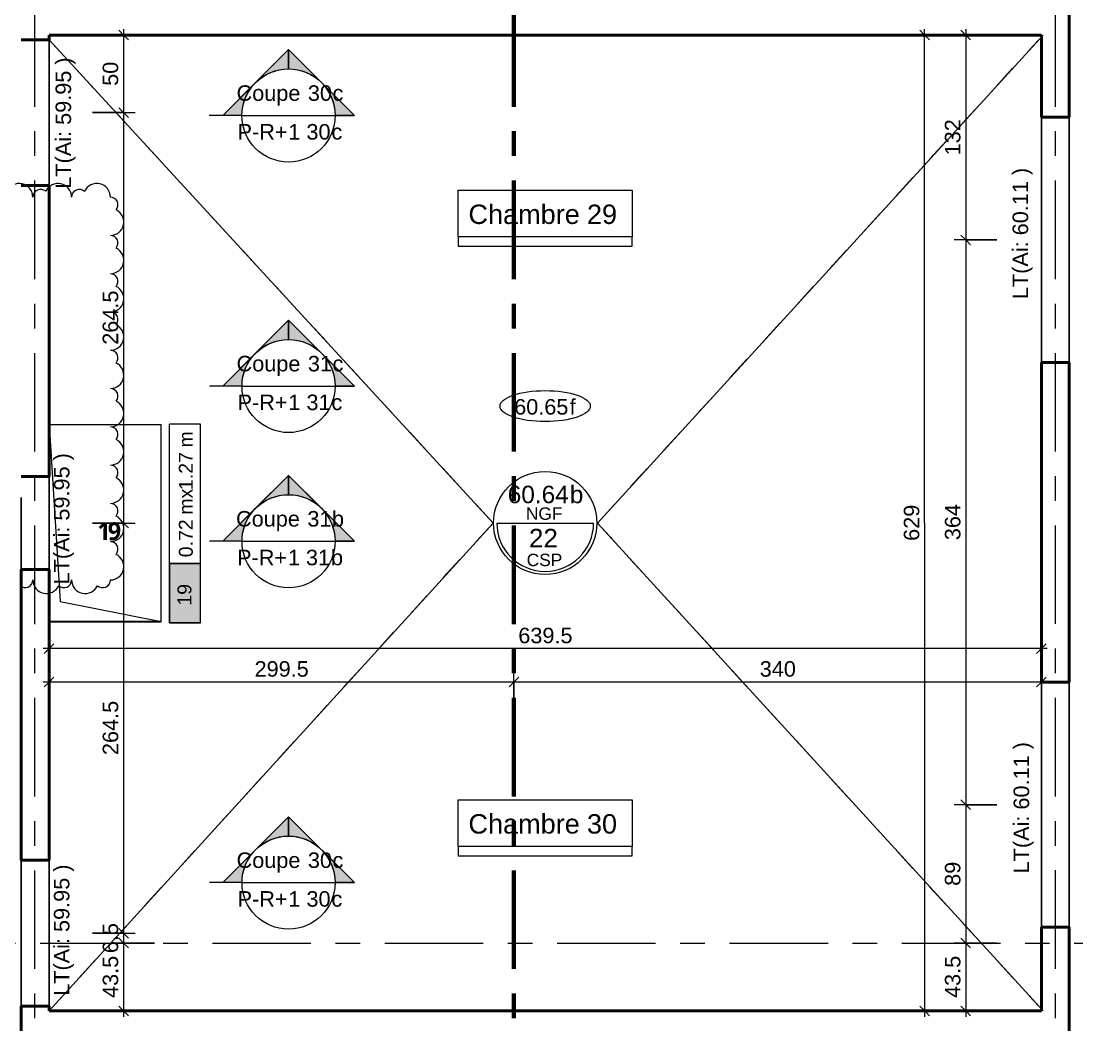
# Model space of a CAD drawing. Header units: metres. Extents: x 399 to 3028, y -427 to 863.
# Drawn here: x 460.81 to 467.62, y -411.04 to -404.57 of the extents above; entities that cross this region are included whole.
import ezdxf

# ---------------------------------------------------------------- set-up
doc = ezdxf.new("R2010")
doc.units = ezdxf.units.M
doc.linetypes.add('Ligne de quadrillage', pattern=[1.11125, 0.635, -0.15875, 0.15875, -0.15875])
doc.linetypes.add('Tiret', pattern=[0.3175, 0.15875, -0.15875])
for name, color, linetype, lineweight in [('02-Gaines numerotées_Stylo_No__83', 7, 'Continuous', 18), ('A-ANNO-DIMS', 211, 'Continuous', 9), ('A-ANNO-DIMS-50', 211, 'Continuous', 9), ('A-DETL', 90, 'Continuous', 18), ('A-DETL-GENF', 92, 'Continuous', 18), ('A-FLOR', 192, 'Continuous', 18), ('A-GENM', 13, 'Continuous', 18), ('A-GENM-IDEN', 13, 'Continuous', 18), ('A-WALL', 113, 'Continuous', 18), ('G-ANNO-DIMS', 111, 'Continuous', 9), ('G-ANNO-REVC', 71, 'Continuous', 9), ('G-ANNO-SYMB', 111, 'Continuous', 9), ('G-ANNO-TEXT', 231, 'Continuous', 9), ('R_1 - Openings_dwg', 8, 'Continuous', 18), ('S-FLOR-SYMB', 171, 'Continuous', 9), ('S-GRID', 1, 'Continuous', 9)]:
    doc.layers.add(name, color=color, linetype=linetype, lineweight=lineweight)
doc.styles.add('Arial', font='arial.ttf', dxfattribs={"height": 0.1})
doc.styles.add('Arial_10', font='arial.ttf', dxfattribs={"height": 0.12})
doc.styles.add('Arial_11', font='arial.ttf', dxfattribs={"height": 0.125})
doc.styles.add('Arial_6', font='arial.ttf', dxfattribs={"height": 0.09})
doc.styles.add('Arial_8', font='arial.ttf', dxfattribs={"height": 0.0016})
doc.styles.add('Arial_9', font='arial.ttf', dxfattribs={"height": 0.1125})
doc.styles.add('Malgun Gothic Semilight_B', font='', dxfattribs={"height": 0.115})
doc.styles.get('Malgun Gothic Semilight_B').set_extended_font_data('Malgun Gothic Semilight', bold=True)
doc.dimstyles.new('AES-_COTATION_1_50', dxfattribs={"dimscale": 0.3048, "dimtxt": 0.102026, "dimasz": 0.205052, "dimexe": 0.246063, "dimexo": 0.0625, "dimgap": 0.016404, "dimtad": 1, "dimdec": 1, "dimlfac": 100, "dimrnd": 0.5, "dimdsep": 46, "dimtxsty": 'Arial', "dimblk1": 'OBLIQUE', "dimblk2": 'OBLIQUE', "dimsah": 1, "dimcen": 0.09, "dimdle": 0.123031, "dimazin": 0, "dimtfac": 1, "dimtdec": 4, "dimtix": 1, "dimtmove": 0, "dimatfit": 3, "dimfxl": 0.656168, "dimfxlon": 1, "dimtvp": 1, "dimtolj": 1, "dimtzin": 0, "dimarcsym": 2})
doc.dimstyles.new('AES-_COTATION_1_50_3', dxfattribs={"dimscale": 0.3048, "dimtxt": 0.102026, "dimasz": 0.205052, "dimexe": 0.246063, "dimexo": 0.0625, "dimgap": 0.016404, "dimtad": 1, "dimdec": 1, "dimlfac": 100, "dimrnd": 0.5, "dimdsep": 46, "dimtxsty": 'Arial', "dimblk1": 'OBLIQUE', "dimblk2": 'OBLIQUE', "dimsah": 1, "dimcen": 0.09, "dimdle": 0.123031, "dimazin": 0, "dimtfac": 1, "dimtdec": 4, "dimtix": 1, "dimtmove": 0, "dimatfit": 3, "dimfxl": 0.656168, "dimfxlon": 1, "dimtvp": 1, "dimtolj": 1, "dimtzin": 0, "dimarcsym": 2})

# ---------------------------------------------------------------- blocks, each defined once
blk = doc.blocks.new('VAU_Réservation_Rectangulaire1 - VAU_Réservation_Rectangulaire-1310905-AES_EXE_BET_TZ_R_1_COF_0100-Plan coffrage PH R_1 Diffusion')
at = {"layer": 'A-DETL-GENF'}
for p, q in [((-0.3613, 0.6342), (-0.3613, -0.6342)), ((-0.3613, 0.6342), (0.3613, 0.6342)), ((0.3613, 0.6342), (-0.3613, 0.6342)), ((-0.3613, 0.6342), (-0.3613, -0.6342)), ((-0.289, 0.5073), (0.3613, 0.6342)), ((0.3613, 0.6342), (0.3613, -0.6342)), ((-0.3613, -0.6342), (-0.289, 0.5073)), ((-0.3613, -0.6342), (0.3613, -0.6342))]:
    blk.add_line(p, q, dxfattribs=at)
blk = doc.blocks.new('R_1 - Openings_dwg-817627-AES_EXE_BET_TZ_R_1_COF_0100-Plan coffrage PH R_1 Diffusion')
at = {"layer": '02-Gaines numerotées_Stylo_No__83', "flags": 128}
blk.add_lwpolyline([(751.5649, -272.9027), (750.8581, -273.0499), (751.1167, -274.2916), (751.8235, -274.1444)], close=True, dxfattribs=at)
at = {"layer": 'A-DETL', "linetype": 'Tiret', "flags": 128}
blk.add_lwpolyline([(751.5649, -272.9027), (750.8581, -273.0499), (751.1167, -274.2916), (751.8235, -274.1444)], close=True, dxfattribs=at)
at = {"layer": '02-Gaines numerotées_Stylo_No__83', "char_height": 0.115, "attachment_point": 1, "rotation": 11.76477, "line_spacing_factor": 1.113779, "style": 'Malgun Gothic Semilight_B'}
for s, insert, width in [('\\fMalgun Gothic Semilight|b1|i0|c178|p34|;1', (751.2906, -273.6005), 0.073773), ('\\fMalgun Gothic Semilight|b1|i0|c178|p34|;9', (751.3563, -273.5868), 0.104512)]:
    blk.add_mtext(s, dxfattribs=dict(at, insert=insert, width=width))
at = {"layer": 'A-DETL', "color": 7, "linetype": 'Tiret', "char_height": 0.115, "attachment_point": 1, "rotation": 11.76477, "line_spacing_factor": 1.113779, "style": 'Malgun Gothic Semilight_B'}
for s, insert, width in [('\\fMalgun Gothic Semilight|b1|i0|c178|p34|;1', (751.2906, -273.6005), 0.073773), ('\\fMalgun Gothic Semilight|b1|i0|c178|p34|;9', (751.3563, -273.5868), 0.104512)]:
    blk.add_mtext(s, dxfattribs=dict(at, insert=insert, width=width))
blk = doc.blocks.new('AES-Etiquette Dalle CSP brut vide - Dalle bidirectionnelle-1822900-AES_EXE_BET_TZ_R_1_COF_0100-Plan coffrage PH R_1 Diffusion')
at = {"layer": 'S-FLOR-SYMB'}
blk.add_line((-0.00624, 0), (0.00624, 0), dxfattribs=at)
blk.add_circle((0, 0), 0.00665, dxfattribs=at)
blk.add_arc((0, 0), 0.00624, 180, 360, dxfattribs=at)
at = {"layer": 'S-FLOR-SYMB', "char_height": 0.0016, "attachment_point": 1, "style": 'Arial_8'}
for s, insert, width in [('NGF', (-0.00249, 0.00201), 0.0058523), ('CSP', (-0.00239, -0.00396), 0.005692)]:
    blk.add_mtext(s, dxfattribs=dict(at, insert=insert, width=width))
blk = doc.blocks.new('DIMBLOCK161-AES_EXE_BET_TZ_R_1_COF_0100-Plan coffrage PH R_1 Diffusion')
at = {"layer": 'A-ANNO-DIMS-50', "transparency": 16777216}
for p, q in [((466.9033, -404.6566), (466.8721, -404.6253)), ((466.9033, -404.6191), (466.9033, -405.9764)), ((467.1033, -404.6566), (466.8283, -404.6566)), ((466.9033, -404.6566), (466.9346, -404.6878)), ((466.9033, -404.6566), (467.1033, -404.6566)), ((467.1033, -405.9764), (466.8283, -405.9764)), ((466.9033, -405.9764), (466.8721, -405.9452)), ((466.9033, -405.9764), (466.9346, -406.0077)), ((466.9033, -405.9764), (467.1033, -405.9764))]:
    blk.add_line(p, q, dxfattribs=at)
at = {"layer": 'A-ANNO-DIMS-50', "color": 0, "transparency": 16777216, "insert": (466.7685, -405.4319), "char_height": 0.1, "width": 0.276883, "attachment_point": 1, "rotation": 90, "line_spacing_factor": 0.941778, "style": 'Arial'}
blk.add_mtext('132', dxfattribs=at)
blk = doc.blocks.new('_Oblique')
at = {"color": 0, "linetype": 'ByBlock', "lineweight": -2}
blk.add_line((-0.5, -0.5), (0.5, 0.5), dxfattribs=at)
blk = doc.blocks.new('DIMBLOCK162-AES_EXE_BET_TZ_R_1_COF_0100-Plan coffrage PH R_1 Diffusion')
at = {"layer": 'A-ANNO-DIMS-50', "transparency": 16777216}
for p, q in [((467.1033, -405.9764), (466.8283, -405.9764)), ((466.9033, -405.9764), (466.8721, -405.9452)), ((466.9033, -405.9764), (466.9033, -409.6164)), ((466.9033, -405.9764), (466.9346, -406.0077)), ((466.9033, -405.9764), (467.1033, -405.9764)), ((466.9033, -409.6164), (466.8721, -409.5852)), ((467.1033, -409.6164), (466.8283, -409.6164)), ((466.9033, -409.6164), (466.9346, -409.6477)), ((466.9033, -409.6164), (467.1033, -409.6164))]:
    blk.add_line(p, q, dxfattribs=at)
at = {"layer": 'A-ANNO-DIMS-50', "color": 0, "transparency": 16777216, "insert": (466.7685, -407.9118), "char_height": 0.1, "width": 0.276883, "attachment_point": 1, "rotation": 90, "line_spacing_factor": 0.941778, "style": 'Arial'}
blk.add_mtext('364', dxfattribs=at)
blk = doc.blocks.new('DIMBLOCK163-AES_EXE_BET_TZ_R_1_COF_0100-Plan coffrage PH R_1 Diffusion')
at = {"layer": 'A-ANNO-DIMS-50', "transparency": 16777216}
for p, q in [((466.9033, -409.6164), (466.8721, -409.5852)), ((467.1033, -409.6164), (466.8283, -409.6164)), ((466.9033, -409.6164), (466.9033, -410.5088)), ((466.9033, -409.6164), (466.9346, -409.6477)), ((466.9033, -409.6164), (467.1033, -409.6164)), ((466.9033, -410.5088), (466.8721, -410.4775)), ((467.1033, -410.5088), (466.8283, -410.5088)), ((466.9033, -410.5088), (466.9346, -410.54)), ((466.9033, -410.5088), (467.1033, -410.5088))]:
    blk.add_line(p, q, dxfattribs=at)
at = {"layer": 'A-ANNO-DIMS-50', "color": 0, "transparency": 16777216, "insert": (466.7685, -410.1395), "char_height": 0.1, "width": 0.184588, "attachment_point": 1, "rotation": 90, "line_spacing_factor": 0.941778, "style": 'Arial'}
blk.add_mtext('89', dxfattribs=at)
blk = doc.blocks.new('DIMBLOCK164-AES_EXE_BET_TZ_R_1_COF_0100-Plan coffrage PH R_1 Diffusion')
at = {"layer": 'A-ANNO-DIMS-50', "transparency": 16777216}
for p, q in [((466.9033, -410.5088), (466.8721, -410.4775)), ((467.1033, -410.5088), (466.8283, -410.5088)), ((466.9033, -410.5088), (466.9033, -410.9829)), ((466.9033, -410.5088), (466.9346, -410.54)), ((466.9033, -410.5088), (467.1033, -410.5088)), ((467.1033, -410.9454), (466.8283, -410.9454)), ((466.9033, -410.9454), (466.8721, -410.9142)), ((466.9033, -410.9454), (466.9346, -410.9767)), ((466.9033, -410.9454), (467.1033, -410.9454))]:
    blk.add_line(p, q, dxfattribs=at)
at = {"layer": 'A-ANNO-DIMS-50', "color": 0, "transparency": 16777216, "insert": (466.7685, -410.8621), "char_height": 0.1, "width": 0.323972, "attachment_point": 1, "rotation": 90, "line_spacing_factor": 0.941778, "style": 'Arial'}
blk.add_mtext('43.5', dxfattribs=at)
blk = doc.blocks.new('DIMBLOCK182-AES_EXE_BET_TZ_R_1_COF_0100-Plan coffrage PH R_1 Diffusion')
at = {"layer": 'A-ANNO-DIMS-50', "transparency": 16777216}
for p, q in [((461.4738, -404.6572), (461.4426, -404.626)), ((461.4738, -404.6197), (461.4738, -405.1567)), ((461.2738, -404.6572), (461.5488, -404.6572)), ((461.4738, -404.6572), (461.2738, -404.6572)), ((461.4738, -404.6572), (461.5051, -404.6885)), ((461.2738, -405.1567), (461.5488, -405.1567)), ((461.4738, -405.1567), (461.2738, -405.1567)), ((461.4738, -405.1567), (461.4426, -405.1255)), ((461.4738, -405.1567), (461.5051, -405.188))]:
    blk.add_line(p, q, dxfattribs=at)
at = {"layer": 'A-ANNO-DIMS-50', "color": 0, "transparency": 16777216, "insert": (461.339, -404.9839), "char_height": 0.1, "width": 0.184588, "attachment_point": 1, "rotation": 90, "line_spacing_factor": 0.941778, "style": 'Arial'}
blk.add_mtext('50', dxfattribs=at)
blk = doc.blocks.new('DIMBLOCK183-AES_EXE_BET_TZ_R_1_COF_0100-Plan coffrage PH R_1 Diffusion')
at = {"layer": 'A-ANNO-DIMS-50', "transparency": 16777216}
for p, q in [((461.2738, -405.1567), (461.5488, -405.1567)), ((461.4738, -405.1567), (461.2738, -405.1567)), ((461.4738, -405.1567), (461.4426, -405.1255)), ((461.4738, -405.1567), (461.4739, -407.8017)), ((461.4738, -405.1567), (461.5051, -405.188)), ((461.2739, -407.8017), (461.5489, -407.8017)), ((461.4739, -407.8017), (461.2739, -407.8017)), ((461.4739, -407.8017), (461.4426, -407.7705)), ((461.4739, -407.8017), (461.5051, -407.833))]:
    blk.add_line(p, q, dxfattribs=at)
at = {"layer": 'A-ANNO-DIMS-50', "color": 0, "transparency": 16777216, "insert": (461.339, -406.6527), "char_height": 0.1, "width": 0.416266, "attachment_point": 1, "rotation": 90, "line_spacing_factor": 0.941778, "style": 'Arial'}
blk.add_mtext('264.5', dxfattribs=at)
blk = doc.blocks.new('DIMBLOCK184-AES_EXE_BET_TZ_R_1_COF_0100-Plan coffrage PH R_1 Diffusion')
at = {"layer": 'A-ANNO-DIMS-50', "transparency": 16777216}
for p, q in [((461.2739, -407.8017), (461.5489, -407.8017)), ((461.4739, -407.8017), (461.2739, -407.8017)), ((461.4739, -407.8017), (461.4426, -407.7705)), ((461.4739, -407.8017), (461.4739, -410.4446)), ((461.4739, -407.8017), (461.5051, -407.833)), ((461.4739, -410.4446), (461.4427, -410.4134)), ((461.2739, -410.4446), (461.5489, -410.4446)), ((461.4739, -410.4446), (461.2739, -410.4446)), ((461.4739, -410.4446), (461.5052, -410.4759))]:
    blk.add_line(p, q, dxfattribs=at)
at = {"layer": 'A-ANNO-DIMS-50', "color": 0, "transparency": 16777216, "insert": (461.3391, -409.2966), "char_height": 0.1, "width": 0.416266, "attachment_point": 1, "rotation": 90, "line_spacing_factor": 0.941778, "style": 'Arial'}
blk.add_mtext('264.5', dxfattribs=at)
blk = doc.blocks.new('DIMBLOCK185-AES_EXE_BET_TZ_R_1_COF_0100-Plan coffrage PH R_1 Diffusion')
at = {"layer": 'A-ANNO-DIMS-50', "transparency": 16777216}
for p, q in [((461.4739, -410.4446), (461.4427, -410.4134)), ((461.2739, -410.4446), (461.5489, -410.4446)), ((461.4739, -410.4446), (461.2739, -410.4446)), ((461.4739, -410.5088), (461.4427, -410.4775)), ((461.4739, -410.4446), (461.4739, -410.5088)), ((461.4739, -410.4446), (461.5052, -410.4759)), ((461.6739, -410.5088), (461.3989, -410.5088)), ((461.4739, -410.5088), (461.5052, -410.54)), ((461.4739, -410.5088), (461.6739, -410.5088))]:
    blk.add_line(p, q, dxfattribs=at)
at = {"layer": 'A-ANNO-DIMS-50', "color": 0, "transparency": 16777216, "insert": (461.3391, -410.5733), "char_height": 0.1, "width": 0.231677, "attachment_point": 1, "rotation": 90, "line_spacing_factor": 0.941778, "style": 'Arial'}
blk.add_mtext('6.5', dxfattribs=at)
blk = doc.blocks.new('DIMBLOCK186-AES_EXE_BET_TZ_R_1_COF_0100-Plan coffrage PH R_1 Diffusion')
at = {"layer": 'A-ANNO-DIMS-50', "transparency": 16777216}
for p, q in [((461.4739, -410.5088), (461.4427, -410.4775)), ((461.6739, -410.5088), (461.3989, -410.5088)), ((461.4739, -410.5088), (461.4739, -410.9829)), ((461.4739, -410.5088), (461.5052, -410.54)), ((461.4739, -410.5088), (461.6739, -410.5088)), ((461.6739, -410.9454), (461.3989, -410.9454)), ((461.4739, -410.9454), (461.4427, -410.9142)), ((461.4739, -410.9454), (461.5052, -410.9767)), ((461.4739, -410.9454), (461.6739, -410.9454))]:
    blk.add_line(p, q, dxfattribs=at)
at = {"layer": 'A-ANNO-DIMS-50', "color": 0, "transparency": 16777216, "insert": (461.3391, -410.8621), "char_height": 0.1, "width": 0.323972, "attachment_point": 1, "rotation": 90, "line_spacing_factor": 0.941778, "style": 'Arial'}
blk.add_mtext('43.5', dxfattribs=at)
blk = doc.blocks.new('DIMBLOCK204-AES_EXE_BET_TZ_R_1_COF_0100-Plan coffrage PH R_1 Diffusion')
at = {"layer": 'A-ANNO-DIMS-50', "transparency": 16777216}
for p, q in [((460.9933, -408.8109), (460.9933, -408.5359)), ((467.3908, -408.8109), (467.3908, -408.5359)), ((467.4283, -408.6109), (460.9558, -408.6109)), ((460.9933, -408.6109), (460.9621, -408.6422)), ((460.9933, -408.6109), (461.0246, -408.5797)), ((460.9933, -408.6109), (460.9933, -408.8109)), ((467.3908, -408.6109), (467.3595, -408.6422)), ((467.3908, -408.6109), (467.422, -408.5797)), ((467.3908, -408.6109), (467.3908, -408.8109))]:
    blk.add_line(p, q, dxfattribs=at)
at = {"layer": 'A-ANNO-DIMS-50', "color": 0, "transparency": 16777216, "insert": (464.0186, -408.4761), "char_height": 0.1, "width": 0.416266, "attachment_point": 1, "line_spacing_factor": 0.941778, "style": 'Arial'}
blk.add_mtext('639.5', dxfattribs=at)
blk = doc.blocks.new('DIMBLOCK205-AES_EXE_BET_TZ_R_1_COF_0100-Plan coffrage PH R_1 Diffusion')
at = {"layer": 'A-ANNO-DIMS-50', "transparency": 16777216}
for p, q in [((463.99, -409.0263), (463.99, -408.7513)), ((467.3908, -409.0263), (467.3908, -408.7513)), ((463.99, -408.8263), (463.9588, -408.8576)), ((463.99, -408.8263), (464.0213, -408.7951)), ((467.4283, -408.8263), (463.99, -408.8263)), ((463.99, -408.8263), (463.99, -409.0263)), ((467.3908, -408.8263), (467.3595, -408.8576)), ((467.3908, -408.8263), (467.422, -408.7951)), ((467.3908, -408.8263), (467.3908, -409.0263))]:
    blk.add_line(p, q, dxfattribs=at)
at = {"layer": 'A-ANNO-DIMS-50', "color": 0, "transparency": 16777216, "insert": (465.575, -408.6915), "char_height": 0.1, "width": 0.276883, "attachment_point": 1, "line_spacing_factor": 0.941778, "style": 'Arial'}
blk.add_mtext('340', dxfattribs=at)
blk = doc.blocks.new('DIMBLOCK206-AES_EXE_BET_TZ_R_1_COF_0100-Plan coffrage PH R_1 Diffusion')
at = {"layer": 'A-ANNO-DIMS-50', "transparency": 16777216}
for p, q in [((460.9933, -409.0263), (460.9933, -408.7513)), ((463.99, -409.0263), (463.99, -408.7513)), ((463.99, -408.8263), (460.9558, -408.8263)), ((460.9933, -408.8263), (460.9621, -408.8576)), ((460.9933, -408.8263), (461.0246, -408.7951)), ((460.9933, -408.8263), (460.9933, -409.0263)), ((463.99, -408.8263), (463.9588, -408.8576)), ((463.99, -408.8263), (464.0213, -408.7951)), ((463.99, -408.8263), (463.99, -409.0263))]:
    blk.add_line(p, q, dxfattribs=at)
at = {"layer": 'A-ANNO-DIMS-50', "color": 0, "transparency": 16777216, "insert": (462.3182, -408.6915), "char_height": 0.1, "width": 0.416266, "attachment_point": 1, "line_spacing_factor": 0.941778, "style": 'Arial'}
blk.add_mtext('299.5', dxfattribs=at)
blk = doc.blocks.new('Coupe - M_Section Head - Filled-24181-AES_EXE_BET_TZ_R_1_COF_0100-Plan coffrage PH R_1 Diffusion')
at = {"layer": 'G-ANNO-SYMB'}
h = blk.add_hatch(color=256, dxfattribs=at)
edge = h.paths.add_edge_path()
edge.add_line((-0.006, 0.00849), (-0.006, 0.006))
edge.add_arc((-0.006, 0), 0.006, 90, 135)
edge.add_line((-0.01024, 0.00424), (-0.006, 0.00849))
h = blk.add_hatch(color=256, dxfattribs=at)
edge = h.paths.add_edge_path()
edge.add_line((-0.006, 0.00849), (-0.00176, 0.00424))
edge.add_arc((-0.006, 0), 0.006, 45, 90)
edge.add_line((-0.006, 0.006), (-0.006, 0.00849))
h = blk.add_hatch(color=256, dxfattribs=at)
edge = h.paths.add_edge_path()
edge.add_line((-0.01449, 0), (-0.01024, 0.00424))
edge.add_arc((-0.006, 0), 0.006, 135, 180)
edge.add_line((-0.012, 0), (-0.01449, 0))
h = blk.add_hatch(color=256, dxfattribs=at)
edge = h.paths.add_edge_path()
edge.add_line((0.00249, 0), (0, 0))
edge.add_arc((-0.006, 0), 0.006, 360, 405)
edge.add_line((-0.00176, 0.00424), (0.00249, 0))
at = {"layer": 'G-ANNO-SYMB', "lineweight": 18}
for p, q in [((-0.006, 0.00849), (-0.01449, 0)), ((-0.006, 0.00849), (-0.01024, 0.00424)), ((-0.006, 0.00849), (0.00249, 0)), ((-0.006, 0.006), (-0.006, 0.00849)), ((-0.006, 0.00849), (-0.006, 0.006)), ((-0.00176, 0.00424), (-0.006, 0.00849)), ((-0.01024, 0.00424), (-0.01449, 0)), ((0.00249, 0), (-0.00176, 0.00424)), ((-0.01449, 0), (-0.012, 0)), ((0, 0), (0.00249, 0)), ((-0.012, 0), (-0.01449, 0)), ((0, 0), (0.00249, 0))]:
    blk.add_line(p, q, dxfattribs=at)
for start, end in [(360, 180), (90, 135), (45, 90), (135, 180), (360, 45), (180, 360)]:
    blk.add_arc((-0.006, 0), 0.006, start, end, dxfattribs=at)
blk = doc.blocks.new('ETQ_SOL_Rectangulaire - RSV_Rect_HZ-1265007-AES_EXE_BET_TZ_R_1_COF_0100-Plan coffrage PH R_1 Diffusion')
at = {"layer": 'A-GENM-IDEN', "lineweight": 9}
blk.add_hatch(color=256, dxfattribs=at).paths.add_polyline_path([(0, -0.002), (-0.00765, -0.002), (-0.00765, 0.002), (0, 0.002)])
at = {"layer": 'A-GENM-IDEN'}
for p, q in [((-0.00765, -0.002), (-0.00765, 0.002)), ((-0.00765, 0.002), (0.01798, 0.002)), ((0, 0.002), (-0.00765, 0.002)), ((-0.00765, 0.002), (-0.00765, -0.002)), ((0, 0.002), (0, -0.002)), ((0, -0.002), (0, 0.002)), ((0.01798, -0.002), (0.01798, 0.002)), ((-0.00765, -0.002), (0.01798, -0.002)), ((-0.00765, -0.002), (0, -0.002))]:
    blk.add_line(p, q, dxfattribs=at)
blk = doc.blocks.new('DIMBLOCK859-AES_EXE_BET_TZ_R_1_COF_0100-Plan coffrage PH R_1 Diffusion')
at = {"layer": 'A-ANNO-DIMS-50', "transparency": 16777216}
for p, q in [((466.6381, -404.6566), (466.6069, -404.6254)), ((466.6388, -410.983), (466.6381, -404.6191)), ((466.4381, -404.6567), (466.7131, -404.6566)), ((466.6381, -404.6566), (466.4381, -404.6567)), ((466.6381, -404.6566), (466.6694, -404.6879)), ((466.8388, -410.9455), (466.5638, -410.9455)), ((466.6388, -410.9455), (466.6075, -410.9143)), ((466.6388, -410.9455), (466.67, -410.9768)), ((466.6388, -410.9455), (466.8388, -410.9455))]:
    blk.add_line(p, q, dxfattribs=at)
at = {"layer": 'A-ANNO-DIMS-50', "color": 0, "transparency": 16777216, "insert": (466.5036, -407.9164), "char_height": 0.1, "width": 0.276883, "attachment_point": 1, "rotation": 90, "line_spacing_factor": 0.941778, "style": 'Arial'}
blk.add_mtext('629', dxfattribs=at)
blk = doc.blocks.new('Family - ___-1842584-AES_EXE_BET_TZ_R_1_COF_0100-Plan coffrage PH R_1 Diffusion')
at = {"layer": 'G-ANNO-REVC'}
for centre, radius, start, end in [((500.2025, -356.3132), 0.0875, 5.88238, 160.67362), ((500.4512, -356.2875), 0.0875, 5.88238, 160.67362), ((499.9539, -356.3388), 0.0875, 5.88238, 160.67362), ((500.0906, -356.3247), 0.05, 54.07207, 185.88238), ((500.3393, -356.2991), 0.05, 54.07207, 185.88238), ((500.5433, -356.3277), 0.0493, 324.07207, 95.88238), ((500.5547, -356.4381), 0.0863, 275.88238, 70.67362), ((500.5686, -356.5731), 0.0493, 324.07207, 95.88238), ((500.58, -356.6835), 0.0863, 275.88238, 70.67362), ((500.5939, -356.8185), 0.0493, 324.07207, 95.88238), ((500.6053, -356.9289), 0.0863, 275.88238, 70.67362), ((500.6192, -357.0639), 0.0493, 324.07207, 95.88238), ((500.6306, -357.1743), 0.0863, 275.88238, 70.67362), ((500.6445, -357.3093), 0.0493, 324.07207, 95.88238), ((500.6558, -357.4197), 0.0863, 275.88238, 70.67362), ((500.6697, -357.5547), 0.0493, 324.07207, 95.88238), ((500.6811, -357.6651), 0.0863, 275.88238, 70.67362), ((500.695, -357.8001), 0.0493, 324.07207, 95.88238), ((500.7064, -357.9105), 0.0863, 275.88238, 70.67362), ((500.7203, -358.0455), 0.0493, 324.07207, 95.88238), ((500.7317, -358.1559), 0.0863, 275.88238, 70.67362), ((500.7456, -358.2909), 0.0493, 324.07207, 95.88238), ((500.757, -358.4013), 0.0863, 275.88238, 70.67362), ((500.7709, -358.5363), 0.0493, 324.07207, 95.88238), ((500.7823, -358.6467), 0.0863, 275.88238, 70.67362), ((500.7414, -358.7378), 0.05, 234.07207, 5.88238), ((500.244, -358.789), 0.05, 234.07207, 5.88238), ((500.3808, -358.7749), 0.0875, 185.88238, 340.67362), ((500.4927, -358.7634), 0.05, 234.07207, 5.88238), ((500.6295, -358.7493), 0.0875, 185.88238, 340.67362)]:
    blk.add_arc(centre, radius, start, end, dxfattribs=at)

msp = doc.modelspace()

# ---------------------------------------------------------------- linework, layer by layer
at = {"layer": 'A-DETL', "color": 51}
for p, q in [((463.8558, -407.8012), (460.9933, -404.6868)), ((464.5285, -407.8012), (467.4011, -404.6566)), ((463.8558, -407.8012), (460.9934, -410.9454)), ((464.5285, -407.8012), (467.4012, -410.9454))]:
    msp.add_line(p, q, dxfattribs=at)
at = {"layer": 'A-DETL', "linetype": 'Tiret'}
for p, q in [((463.8558, -407.8012), (460.9933, -404.6868)), ((464.5285, -407.8012), (467.4011, -404.6566)), ((463.8558, -407.8012), (460.9934, -410.9454)), ((464.5285, -407.8012), (467.4012, -410.9454))]:
    msp.add_line(p, q, dxfattribs=at)
at = {"layer": 'A-DETL'}
for p, q in [((463.6319, -405.657), (464.7519, -405.657)), ((463.6319, -405.957), (463.6319, -405.657)), ((464.7519, -405.657), (464.7519, -405.957)), ((464.7519, -405.957), (463.6319, -405.957)), ((463.6319, -405.957), (463.6319, -406.017)), ((464.7519, -405.957), (463.6319, -405.957)), ((464.7519, -406.017), (464.7519, -405.957)), ((463.6319, -406.017), (464.7519, -406.017)), ((463.6319, -409.5854), (464.7519, -409.5854)), ((463.6319, -409.8854), (463.6319, -409.5854)), ((464.7519, -409.5854), (464.7519, -409.8854)), ((464.7519, -409.8854), (463.6319, -409.8854)), ((463.6319, -409.8854), (463.6319, -409.9454)), ((464.7519, -409.8854), (463.6319, -409.8854)), ((464.7519, -409.9454), (464.7519, -409.8854)), ((463.6319, -409.9454), (464.7519, -409.9454))]:
    msp.add_line(p, q, dxfattribs=at)
at = {"layer": 'A-DETL', "color": 51}
msp.add_ellipse((464.1919, -407.048), major_axis=(-0.2909, 0), ratio=0.343791, dxfattribs=at)
at = {"layer": 'A-DETL-GENF', "linetype": 'Tiret'}
for p, q in [((464.7519, -405.957), (463.6319, -405.957)), ((463.6319, -405.957), (463.6319, -406.017)), ((464.7519, -406.017), (464.7519, -405.957)), ((463.6319, -406.017), (464.7519, -406.017)), ((464.7519, -409.8854), (463.6319, -409.8854)), ((463.6319, -409.8854), (463.6319, -409.9454)), ((464.7519, -409.9454), (464.7519, -409.8854)), ((463.6319, -409.9454), (464.7519, -409.9454))]:
    msp.add_line(p, q, dxfattribs=at)
at = {"layer": 'A-FLOR', "color": 31, "lineweight": 25}
for p, q in [((460.9933, -404.6572), (467.3908, -404.6566)), ((460.9934, -410.9454), (460.9933, -404.6572)), ((467.3908, -404.6566), (467.3908, -410.9454)), ((460.8133, -407.6375), (460.8135, -417.2762)), ((467.3908, -410.9454), (460.9934, -410.9454))]:
    msp.add_line(p, q, dxfattribs=at)
at = {"layer": 'A-WALL', "color": 2, "lineweight": 50}
for p, q in [((467.5708, -403.938), (467.5708, -405.1864)), ((460.9933, -404.6867), (460.8133, -404.6867)), ((467.3908, -404.6566), (460.9933, -404.6572)), ((460.9933, -404.6572), (460.9933, -404.6867)), ((467.3908, -405.1864), (467.3908, -404.6566)), ((467.5708, -405.1864), (467.3908, -405.1864)), ((460.8133, -405.6267), (460.9933, -405.6267)), ((460.9933, -405.6267), (460.9933, -407.5017)), ((467.3908, -408.8264), (467.3908, -406.7664)), ((467.3908, -406.7664), (467.5708, -406.7664)), ((467.5708, -406.7664), (467.5708, -408.8264)), ((460.9933, -407.5017), (460.8133, -407.5017)), ((460.8134, -409.9736), (460.8133, -408.1017)), ((460.8133, -408.1017), (460.9933, -408.1017)), ((460.9933, -408.1017), (460.9934, -409.9736)), ((467.5708, -408.8264), (467.3908, -408.8264)), ((460.9934, -409.9736), (460.8134, -409.9736)), ((467.3908, -410.9454), (467.3908, -410.4064)), ((467.3908, -410.4064), (467.5708, -410.4064)), ((467.5708, -410.4064), (467.5708, -411.6554)), ((460.8134, -411.1546), (460.8134, -410.9157)), ((460.8134, -410.9157), (460.9934, -410.9157)), ((460.9934, -410.9157), (460.9934, -410.9454)), ((460.9934, -410.9454), (467.3908, -410.9454))]:
    msp.add_line(p, q, dxfattribs=at)
at = {"layer": 'A-WALL', "color": 3, "lineweight": 25}
for p, q in [((460.9933, -405.6267), (460.9933, -404.6867)), ((467.3908, -405.1865), (467.3908, -406.7664)), ((467.5708, -406.7664), (467.5708, -405.1865)), ((460.9933, -408.1017), (460.9933, -407.5017)), ((467.3908, -408.8265), (467.3908, -410.4064)), ((467.5708, -410.4064), (467.5708, -408.8265)), ((460.8134, -409.9736), (460.8134, -410.9157)), ((460.9934, -410.9157), (460.9934, -409.9736))]:
    msp.add_line(p, q, dxfattribs=at)
at = {"layer": 'G-ANNO-SYMB'}
for p, q in [((462.2372, -405.1751), (462.0267, -405.1751)), ((462.2373, -406.9186), (462.0268, -406.9186)), ((462.2373, -407.9186), (462.0268, -407.9186)), ((462.2373, -410.1187), (462.0268, -410.1187))]:
    msp.add_line(p, q, dxfattribs=at)
at = {"layer": 'G-ANNO-SYMB', "lineweight": 18}
for p, q in [((462.2372, -405.1751), (462.8372, -405.1751)), ((462.2373, -406.9186), (462.8373, -406.9186)), ((462.2373, -407.9186), (462.8373, -407.9186)), ((462.2373, -410.1187), (462.8373, -410.1187))]:
    msp.add_line(p, q, dxfattribs=at)
at = {"layer": 'S-GRID', "linetype": 'Ligne de quadrillage'}
for p, q in [((460.9024, -424.0096), (460.9017, -380.1742)), ((467.4808, -424.0095), (467.4808, -380.1741)), ((427.5978, -410.5088), (470.4955, -410.5088))]:
    msp.add_line(p, q, dxfattribs=at)
at = {"layer": 'S-GRID', "linetype": 'Ligne de quadrillage', "lineweight": 100}
msp.add_line((463.9902, -424.0096), (463.9896, -380.1741), dxfattribs=at)

# ---------------------------------------------------------------- block references
at = {"layer": 'A-GENM', "extrusion": (0, 0, -1), "rotation": 179.9991487071823}
msp.add_blockref('VAU_Réservation_Rectangulaire1 - VAU_Réservation_Rectangulaire-1310905-AES_EXE_BET_TZ_R_1_COF_0100-Plan coffrage PH R_1 Diffusion', (-461.3546, -407.8007), dxfattribs=at)
at = {"layer": 'A-GENM-IDEN', "xscale": 49.99999999999996, "yscale": 49.99999999999996, "zscale": 49.99999999999996, "rotation": 89.99999999999991}
msp.add_blockref('ETQ_SOL_Rectangulaire - RSV_Rect_HZ-1265007-AES_EXE_BET_TZ_R_1_COF_0100-Plan coffrage PH R_1 Diffusion', (461.8691, -408.0628), dxfattribs=at)
at = {"layer": 'G-ANNO-REVC', "rotation": 354.117617010805}
msp.add_blockref('Family - ___-1842584-AES_EXE_BET_TZ_R_1_COF_0100-Plan coffrage PH R_1 Diffusion', (0, 0), dxfattribs=at)
at = {"layer": 'G-ANNO-SYMB', "lineweight": 18, "extrusion": (0, 0, -1), "xscale": 49.99999999999997, "yscale": 49.99999999999997, "zscale": 49.99999999999997}
msp.add_blockref('Coupe - M_Section Head - Filled-24181-AES_EXE_BET_TZ_R_1_COF_0100-Plan coffrage PH R_1 Diffusion', (-462.2372, -405.1751), dxfattribs=at)
at = {"layer": 'G-ANNO-SYMB', "lineweight": 18, "extrusion": (0, 0, -1), "xscale": 49.99999999999997, "yscale": 49.99999999999997, "zscale": 49.99999999999997, "rotation": 359.9991493371959}
for p in [(-462.2373, -406.9186), (-462.2373, -407.9186), (-462.2373, -410.1187)]:
    msp.add_blockref('Coupe - M_Section Head - Filled-24181-AES_EXE_BET_TZ_R_1_COF_0100-Plan coffrage PH R_1 Diffusion', p, dxfattribs=at)
at = {"layer": 'R_1 - Openings_dwg', "color": 92, "linetype": 'Tiret', "rotation": 348.2360846844102}
msp.add_blockref('R_1 - Openings_dwg-817627-AES_EXE_BET_TZ_R_1_COF_0100-Plan coffrage PH R_1 Diffusion', (-218.4239, 13.2301), dxfattribs=at)
at = {"layer": 'S-FLOR-SYMB', "xscale": 49.99999999999996, "yscale": 49.99999999999996, "zscale": 49.99999999999996}
msp.add_blockref('AES-Etiquette Dalle CSP brut vide - Dalle bidirectionnelle-1822900-AES_EXE_BET_TZ_R_1_COF_0100-Plan coffrage PH R_1 Diffusion', (464.1919, -407.8012), dxfattribs=at)

# ---------------------------------------------------------------- texts
at = {"layer": 'A-GENM-IDEN', "lineweight": 9, "char_height": 0.09, "attachment_point": 1, "rotation": 90, "style": 'Arial_6'}
for s, insert, width in [('\\fArial|b0|i0|c178|p34|;m', (461.8302, -407.3145), 0.124262), ('1.27 ', (461.8302, -407.589), 0.3327), ('mx', (461.8302, -407.7477), 0.192405), ('0.72 ', (461.8302, -408.0222), 0.3327), ('19', (461.8212, -408.334), 0.168354)]:
    msp.add_mtext(s, dxfattribs=dict(at, insert=insert, width=width))
at = {"layer": 'G-ANNO-DIMS', "char_height": 0.1, "width": 1.011239, "attachment_point": 1, "rotation": 90, "line_spacing_factor": 0.941778, "style": 'Arial'}
for s, insert in [('LT(Ai: 59.95 )', (461.0354, -405.647)), ('LT(Ai: 60.11 )', (467.205, -406.3586)), ('LT(Ai: 59.95 )', (461.0248, -408.1972)), ('LT(Ai: 60.11 )', (467.2115, -410.0594)), ('LT(Ai: 59.95 )', (461.0246, -410.8483))]:
    msp.add_mtext(s, dxfattribs=dict(at, insert=insert))
at = {"layer": 'G-ANNO-SYMB', "char_height": 0.1, "attachment_point": 1, "style": 'Arial'}
for s, insert, width in [('Coupe ', (462.2023, -404.9806), 0.557173), ('30', (462.662, -404.9806), 0.192405), ('\\fArial|b0|i0|c178|p34|;c', (462.8208, -404.9806), 0.088186), ('P-R+', (462.2088, -405.2301), 0.396835), ('1 30', (462.5362, -405.2301), 0.336709), ('\\fArial|b0|i0|c178|p34|;c', (462.8141, -405.2301), 0.088186), ('Coupe ', (462.2024, -406.7241), 0.557173), ('31', (462.6621, -406.7241), 0.192405), ('\\fArial|b0|i0|c178|p34|;c', (462.8208, -406.7241), 0.088186), ('P-R+', (462.2089, -406.9736), 0.396835), ('1 31', (462.5363, -406.9736), 0.336709), ('\\fArial|b0|i0|c178|p34|;c', (462.8141, -406.9736), 0.088186), ('Coupe ', (462.1989, -407.7241), 0.557173), ('31', (462.6586, -407.7241), 0.192405), ('\\fArial|b0|i0|c178|p34|;b', (462.8173, -407.7241), 0.096202), ('P-R+', (462.2056, -407.9736), 0.396835), ('1 31', (462.533, -407.9736), 0.336709), ('\\fArial|b0|i0|c178|p34|;b', (462.8109, -407.9736), 0.096202), ('Coupe ', (462.2024, -409.9242), 0.557173), ('30', (462.6621, -409.9242), 0.192405), ('\\fArial|b0|i0|c178|p34|;c', (462.8209, -409.9242), 0.088186), ('P-R+', (462.2089, -410.1737), 0.396835), ('1 30', (462.5363, -410.1737), 0.336709), ('\\fArial|b0|i0|c178|p34|;c', (462.8141, -410.1737), 0.088186)]:
    msp.add_mtext(s, dxfattribs=dict(at, insert=insert, width=width))
at = {"layer": 'G-ANNO-TEXT', "color": 7, "char_height": 0.125, "attachment_point": 1, "style": 'Arial_11'}
for s, insert, width in [('Chambre ', (463.697, -405.7491), 0.925949), ('29', (464.461, -405.7491), 0.232489), ('Chambre ', (463.697, -409.6776), 0.925949), ('30', (464.461, -409.6776), 0.232489)]:
    msp.add_mtext(s, dxfattribs=dict(at, insert=insert, width=width))
at = {"layer": 'G-ANNO-TEXT', "color": 41, "char_height": 0.1, "attachment_point": 1, "style": 'Arial'}
for s, insert, width in [('60.65', (463.992, -407.0025), 0.432911), ('\\fArial|b0|i0|c178|p34|;f', (464.3492, -407.0025), 0.05211)]:
    msp.add_mtext(s, dxfattribs=dict(at, insert=insert, width=width))
at = {"layer": 'S-FLOR-SYMB', "attachment_point": 1}
for s, insert, char_height, width, style in [('\\fArial|b0|i0|c178|p34|;b', (464.3507, -407.5611), 0.1125, 0.108228, 'Arial_9'), ('60.64', (463.9505, -407.5611), 0.1125, 0.485021, 'Arial_9'), ('22', (464.0872, -407.8388), 0.12, 0.224472, 'Arial_10')]:
    msp.add_mtext(s, dxfattribs=dict(at, insert=insert, char_height=char_height, width=width, style=style))

# ---------------------------------------------------------------- dimensions: what is measured, and where the dimension line sits
at = {"layer": 'A-ANNO-DIMS'}
for base, p1, p2, angle, dimstyle, override, picture, middle in [((461.47384, -405.15673), (461.27383, -404.65721), (461.27384, -405.15674), 270.00085, 'AES-_COTATION_1_50', {"dimpost": '<>', "dimfxl": 0.499529}, 'DIMBLOCK182-AES_EXE_BET_TZ_R_1_COF_0100-Plan coffrage PH R_1 Diffusion', (461.52989, -404.90697)), ((466.6381, -404.6566), (466.8388, -410.9455), (466.4381, -404.6567), 270.00577, 'AES-_COTATION_1_50_3', {"dimpost": '<>', "dimfxl": 6.301583}, 'DIMBLOCK859-AES_EXE_BET_TZ_R_1_COF_0100-Plan coffrage PH R_1 Diffusion', (466.6945, -407.8011)), ((466.9033, -405.9764), (467.1033, -404.6566), (467.1033, -405.9764), 90, 'AES-_COTATION_1_50', {"dimpost": '<>', "dimfxl": 1.319858}, 'DIMBLOCK161-AES_EXE_BET_TZ_R_1_COF_0100-Plan coffrage PH R_1 Diffusion', (466.8472, -405.3165)), ((461.4739, -407.8017), (461.2738, -405.1567), (461.2739, -407.8017), 270.00085, 'AES-_COTATION_1_50', {"dimpost": '<>', "dimfxl": 2.644995}, 'DIMBLOCK183-AES_EXE_BET_TZ_R_1_COF_0100-Plan coffrage PH R_1 Diffusion', (461.5299, -406.4792)), ((466.9033, -409.6164), (467.1033, -405.9764), (467.1033, -409.6164), 90, 'AES-_COTATION_1_50', {"dimpost": '<>', "dimfxl": 3.64}, 'DIMBLOCK162-AES_EXE_BET_TZ_R_1_COF_0100-Plan coffrage PH R_1 Diffusion', (466.8472, -407.7964)), ((461.4739, -410.4446), (461.2739, -407.8017), (461.2739, -410.4446), 270.00085, 'AES-_COTATION_1_50', {"dimpost": '<>', "dimfxl": 2.642909}, 'DIMBLOCK184-AES_EXE_BET_TZ_R_1_COF_0100-Plan coffrage PH R_1 Diffusion', (461.53, -409.1232)), ((463.99, -408.8263), (467.3908, -409.0263), (463.99, -409.0263), 0, 'AES-_COTATION_1_50', {"dimpost": '<>', "dimfxl": 3.400782}, 'DIMBLOCK205-AES_EXE_BET_TZ_R_1_COF_0100-Plan coffrage PH R_1 Diffusion', (465.6904, -408.7702)), ((466.9033, -410.5088), (467.1033, -409.6164), (467.1033, -410.5088), 90, 'AES-_COTATION_1_50', {"dimpost": '<>', "dimfxl": 0.892375}, 'DIMBLOCK163-AES_EXE_BET_TZ_R_1_COF_0100-Plan coffrage PH R_1 Diffusion', (466.8473, -410.0626)), ((461.4739, -410.5088), (461.2739, -410.4446), (461.6739, -410.5088), 270.00085, 'AES-_COTATION_1_50', {"dimpost": '<>', "dimfxl": 0.405113}, 'DIMBLOCK185-AES_EXE_BET_TZ_R_1_COF_0100-Plan coffrage PH R_1 Diffusion', (461.53, -410.4767)), ((461.4739, -410.9454), (461.6739, -410.5088), (461.6739, -410.9454), 270.00085, 'AES-_COTATION_1_50', {"dimpost": '<>', "dimfxl": 0.436642}, 'DIMBLOCK186-AES_EXE_BET_TZ_R_1_COF_0100-Plan coffrage PH R_1 Diffusion', (461.53, -410.7271)), ((466.9033, -410.9454), (467.1033, -410.5088), (467.1033, -410.9454), 90, 'AES-_COTATION_1_50', {"dimpost": '<>', "dimfxl": 0.436642}, 'DIMBLOCK164-AES_EXE_BET_TZ_R_1_COF_0100-Plan coffrage PH R_1 Diffusion', (466.8472, -410.7271))]:
    dim = msp.add_linear_dim(base=base, p1=p1, p2=p2, angle=angle, dimstyle=dimstyle, override=override, dxfattribs=at)
    dim.commit()
    dim.dimension.update_dxf_attribs({"geometry": picture, "text_midpoint": middle})
for base, p1, p2, override, picture, middle in [((460.99333, -408.61091), (467.3908, -408.81091), (460.99333, -408.81091), {"dimpost": '<>', "dimfxl": 6.397462}, 'DIMBLOCK204-AES_EXE_BET_TZ_R_1_COF_0100-Plan coffrage PH R_1 Diffusion', (464.19206, -408.55481)), ((460.9933, -408.8263), (463.99, -409.0263), (460.9933, -409.0263), {"dimpost": '<>', "dimfxl": 2.996677}, 'DIMBLOCK206-AES_EXE_BET_TZ_R_1_COF_0100-Plan coffrage PH R_1 Diffusion', (462.4917, -408.7703))]:
    dim = msp.add_linear_dim(base=base, p1=p1, p2=p2, dimstyle='AES-_COTATION_1_50', override=override, dxfattribs=at)
    dim.commit()
    dim.dimension.update_dxf_attribs({"geometry": picture, "text_midpoint": middle})

doc.saveas('drawing.dxf')
